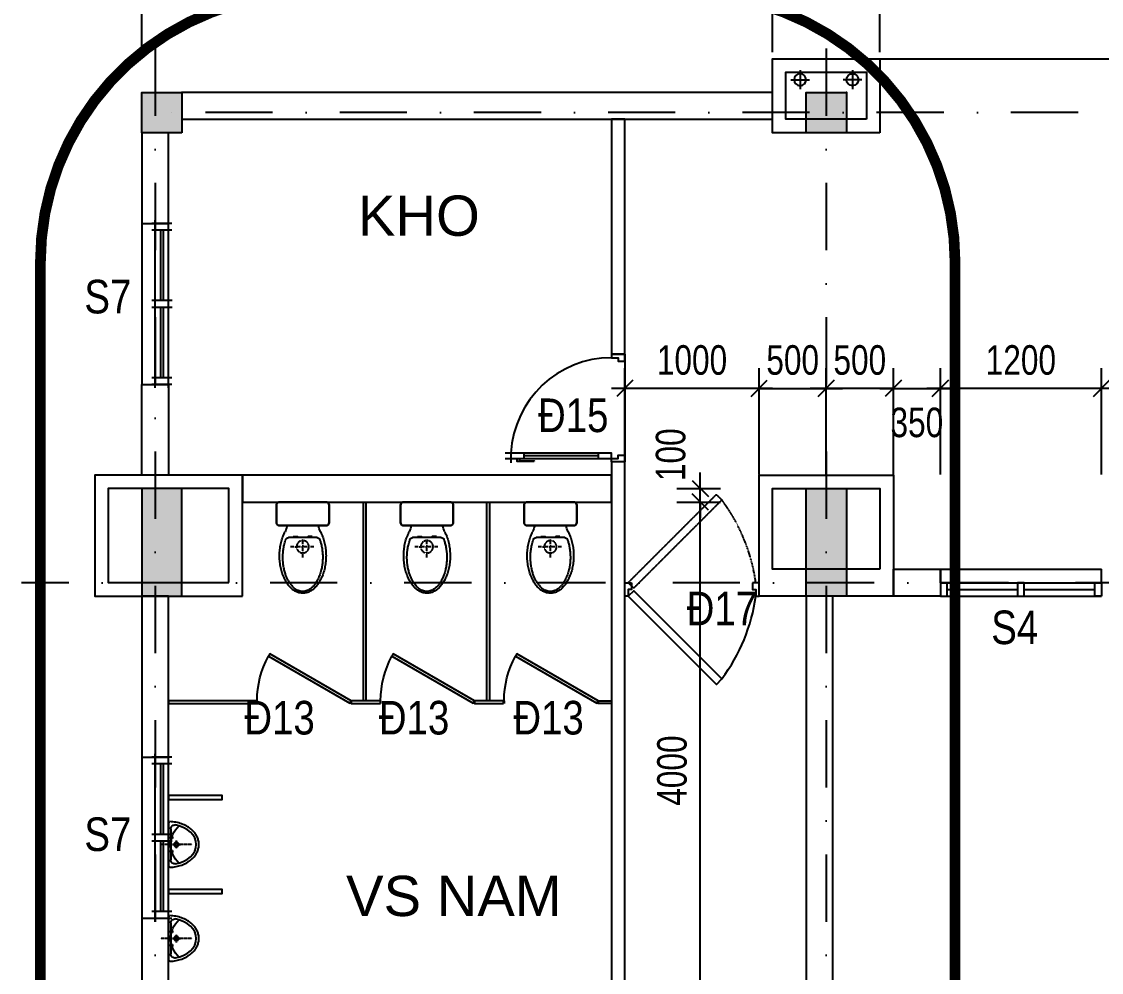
# Model space of a CAD drawing. Header units: millimetres. Extents: x -9574 to 115615, y -25569 to 161230.
# Drawn here: x -995 to 7050, y 17098 to 24177 of the extents above; entities that cross this region are included whole.
import ezdxf

# ---------------------------------------------------------------- set-up
doc = ezdxf.new("R2010")
doc.units = ezdxf.units.MM
for name, pattern in [('KHOANH CT TM-T2-VS1 2$0$HIDDEN', [9.525, 6.35, -3.175]), ('luoi  H3$0$DASHDOT2', [0.5, 0.25, -0.125, 0, -0.125]), ('WC TT$0$DASHDOT', [1, 0.5, -0.25, 0, -0.25]), ('WC TT$0$DASHDOT2', [0.5, 0.25, -0.125, 0, -0.125]), ('WC TT$0$HIDDEN', [0.375, 0.25, -0.125]), ('WC TT$0$HIDDEN2', [0.1875, 0.125, -0.0625])]:
    doc.linetypes.add(name, pattern=pattern)
for name, color, linetype in [('cot TT T1$0$COT1', 7, 'Continuous'), ('CUA3', 3, 'Continuous'), ('cuaTT T1$0$TEXTcuaT1', 2, 'Continuous'), ('dimTT T1$0$KICHTHUOC', 2, 'Continuous'), ('GAIN TT 1$0$TUONG6', 6, 'Continuous'), ('KHOANH CT TM-T2-VS1 2$0$REC', 40, 'KHOANH CT TM-T2-VS1 2$0$HIDDEN'), ('luoi  H3$0$truc 3', 8, 'Continuous'), ('text T1$0$textH3', 4, 'Continuous'), ('TT T1$0$03', 4, 'Continuous'), ('TT T1$0$CUA', 7, 'Continuous'), ('TT T1$0$CUA3', 3, 'Continuous'), ('TT T1$0$HATCH', 8, 'Continuous'), ('TT T1$0$TUONG6', 6, 'Continuous'), ('WC TT$0$CUA3', 3, 'Continuous'), ('WC TT$0$DOOR', 30, 'Continuous'), ('WC TT$0$HATCH', 8, 'Continuous'), ('WC TT$0$HATCH5', 5, 'Continuous'), ('WC TT$0$s-cua so', 165, 'Continuous'), ('WC TT$0$s-dim-100', 146, 'Continuous'), ('WC TT$0$s-thiet bi', 43, 'Continuous'), ('WC TT$0$TUONG6', 6, 'Continuous')]:
    doc.layers.add(name, color=color, linetype=linetype)
doc.styles.add('cuaTT T1$0$VNI-Helve-Condense', font='vhelvcn_0.ttf')
doc.styles.add('dimTT T1$1$VSIMPLEX.SHX', font='VSIMPLEX.SHX', dxfattribs={"width": 0.8})
doc.styles.add('text T1$0$VNI-HELVE', font='vhelven_0.ttf')
doc.dimstyles.new('dimTT T1$1$1-100', dxfattribs={"dimscale": 0, "dimtxt": 220, "dimasz": 120, "dimexe": 150, "dimexo": 300, "dimgap": 100, "dimtad": 1, "dimdec": 0, "dimzin": 0, "dimdsep": 46, "dimtxsty": 'dimTT T1$1$VSIMPLEX.SHX', "dimblk1": 'dimTT T1$1$_OBLIQUE', "dimblk2": 'dimTT T1$1$_OBLIQUE', "dimsah": 1, "dimcen": 0, "dimdle": 100, "dimclrd": 2, "dimclre": 2, "dimclrt": 4, "dimadec": 0, "dimazin": 0, "dimtfac": 1, "dimtdec": 0, "dimtix": 1, "dimtmove": 2, "dimatfit": 3, "dimfxl": 0, "dimtolj": 1, "dimtzin": 0, "dimlwd": -1, "dimlwe": -1, "dimarcsym": 0})

# ---------------------------------------------------------------- blocks, each defined once
blk = doc.blocks.new('luoi  H3')
at = {"layer": 'luoi  H3$0$truc 3', "linetype": 'luoi  H3$0$DASHDOT2', "ltscale": 2000}
for p, q in [((0, 23976.2), (0, -1379.3)), ((5000, 23976.2), (5000, -1379.3)), ((67881.8, 23500), (5.2, 23500)), ((67362.8, 20000), (-994.8, 20000))]:
    blk.add_line(p, q, dxfattribs=at)
blk = doc.blocks.new('TT T1$0$CS-1200')
for p, q in [((-25, 100), (1225, 100)), ((0, 125), (0, -25)), ((50, 125), (50, -25)), ((1150, 125), (1150, -25)), ((1200, 125), (1200, -25)), ((-25, 0), (1225, 0)), ((575, 60), (50, 60)), ((575, 40), (50, 40)), ((1150, 60), (625, 60)), ((1150, 40), (625, 40))]:
    blk.add_line(p, q)
for points in [[(575, 126.1), (575, -23.9)], [(625, 126.1), (625, -23.9)], [(625, 126.1), (625, -23.9)]]:
    blk.add_lwpolyline(points)
blk = doc.blocks.new('TT T1$0$ONG 90')
at = {"layer": 'TT T1$0$03', "ltscale": 2}
blk.add_circle((216315.7, 240868.8), 45, dxfattribs=at)
at = {"layer": 'TT T1$0$HATCH', "ltscale": 2}
for points in [[(216385.7, 240868.8), (216245.7, 240868.8)], [(216315.7, 240938.8), (216315.7, 240798.8)]]:
    blk.add_lwpolyline(points, dxfattribs=at)
blk = doc.blocks.new('TT T1$0$CD-800')
for p, q in [((25, 850), (-8.2, 850)), ((45, 200), (45, 750))]:
    blk.add_line(p, q)
for points in [[(25, 893.3), (25, 850)], [(65, 850), (65, 893.3)], [(25, 806.4), (3.4, 806.4), (3.4, 676.6)], [(25, 750), (65, 750), (65, 850), (25, 850), (25, 750)], [(25, 784.7), (7.7, 784.7), (7.7, 676.6), (3.4, 676.6)], [(25, 763.1), (25, 186.5)], [(65, 200), (65, 776.6)], [(65, 200), (25, 200), (25, 100), (65, 100), (65, 200)]]:
    blk.add_lwpolyline(points)
for points in [[(0, 0), (0, 100), (25, 100), (25, 50), (50, 50), (50, 0)], [(800, 0), (800, 100), (775, 100), (775, 50), (750, 50), (750, 0)]]:
    blk.add_lwpolyline(points, close=True)
at = {"layer": 'TT T1$0$HATCH'}
blk.add_arc((25, 100), 750, 0, 86.94277, dxfattribs=at)
blk = doc.blocks.new('TT T1$0$CUA 1200')
at = {"layer": 'TT T1$0$CUA3'}
for p, q in [((230027.4, 244953.6), (228827.4, 244953.6)), ((230027.4, 244853.6), (230027.4, 244953.6)), ((230027.4, 244853.6), (228827.4, 244853.6)), ((229402.4, 244803.6), (228877.4, 244803.6)), ((229977.4, 244803.6), (229452.4, 244803.6)), ((230027.4, 244753.6), (228827.4, 244753.6))]:
    blk.add_line(p, q, dxfattribs=at)
blk.add_lwpolyline([(228827.4, 244853.6), (228827.4, 244953.6)], dxfattribs=at)
for points in [[(228827.4, 244753.6), (228877.4, 244753.6), (228877.4, 244853.6), (228827.4, 244853.6)], [(229452.4, 244753.6), (229402.4, 244753.6), (229402.4, 244853.6), (229452.4, 244853.6)], [(230027.4, 244753.6), (229977.4, 244753.6), (229977.4, 244853.6), (230027.4, 244853.6)]]:
    blk.add_lwpolyline(points, close=True, dxfattribs=at)
blk = doc.blocks.new('TT T1')
at = {"layer": 'TT T1$0$03', "ltscale": 2}
blk.add_lwpolyline([(5400, 23900), (9550, 23900)], dxfattribs=at)
at = {"layer": 'TT T1$0$CUA'}
blk.add_line((3500, 21700.2), (3500, 20900.2), dxfattribs=at)
at = {"layer": 'TT T1$0$CUA3'}
blk.add_line((-100, 22674.9), (-100, 21474.9), dxfattribs=at)
at = {"layer": 'TT T1$0$TUONG6'}
for points in [[(4600, 23450), (4600, 23650), (200, 23650), (200, 23450)], [(3500, 21700.2), (3500, 23450), (3400, 23450), (3400, 21700.2)], [(100, 22674.9), (100, 23350), (-100, 23350), (-100, 22674.9)], [(100, 21474.9), (100, 20799.8), (-100, 20799.8), (-100, 21474.9)], [(5500, 20099.3), (5850, 20099.3), (5850, 19899.3), (5500, 19899.3)], [(100, 18700.4), (100, 19900.2), (-100, 19900.2), (-100, 18700.4)], [(4850, 12199.8), (5050, 12199.8), (5050, 19899.8), (4850, 19899.8)]]:
    blk.add_lwpolyline(points, close=True, dxfattribs=at)
at = {"layer": 'TT T1$0$03', "xscale": -1}
for name, p in [('TT T1$0$ONG 90', (221120.7, -217123.8)), ('TT T1$0$CUA 1200', (235877.4, -224854.3))]:
    blk.add_blockref(name, p, dxfattribs=at)
at = {"layer": 'TT T1$0$03'}
blk.add_blockref('TT T1$0$ONG 90', (-211120.7, -217123.8), dxfattribs=at)
at = {"layer": 'TT T1$0$CUA', "rotation": 90}
blk.add_blockref('TT T1$0$CD-800', (3500, 20900.2), dxfattribs=at)
at = {"layer": 'TT T1$0$CUA3', "xscale": -1, "rotation": 270}
blk.add_blockref('TT T1$0$CS-1200', (0, 21474.9), dxfattribs=at)
blk = doc.blocks.new('text T1')
at = {"layer": 'text T1$0$textH3', "style": 'text T1$0$VNI-HELVE'}
for s, p in [('KHO', (1511.1, 22582.7)), ('VS NAM', (1422.5, 17517.7))]:
    blk.add_text(s, height=300, dxfattribs=at).set_placement(p)
blk = doc.blocks.new('GAIN TT 1')
at = {"layer": 'GAIN TT 1$0$TUONG6'}
for points in [[(5400, 23350), (4600, 23350), (4600, 23900), (5400, 23900)], [(5300, 23450), (4700, 23450), (4700, 23800), (5300, 23800)], [(650, 19900.4), (650, 20800.4), (-450, 20800.4), (-450, 19900.4)], [(5500, 19900), (4500, 19900), (4500, 20800.4), (5500, 20800.4)], [(550, 20000.4), (550, 20700.4), (-350, 20700.4), (-350, 20000.4)], [(5400, 20100), (4600, 20100), (4600, 20700.4), (5400, 20700.4)]]:
    blk.add_lwpolyline(points, close=True, dxfattribs=at)
blk = doc.blocks.new('cot TT T1$0$COTRET')
at = {"layer": 'cot TT T1$0$COT1'}
for points in [[(60610, 0), (60910, 0), (60910, 800), (60610, 800)], [(65860, 0), (65560, 0), (65560, 800), (65860, 800)]]:
    blk.add_hatch(color=256, dxfattribs=at).paths.add_polyline_path(points)
for points in [[(60610, 0), (60910, 0), (60910, 800), (60610, 800)], [(65860, 0), (65560, 0), (65560, 800), (65860, 800)]]:
    blk.add_lwpolyline(points, close=True, dxfattribs=at)
at = {"layer": 'cot TT T1$0$COT1', "ltscale": 2}
blk.add_point((65860, 800), dxfattribs=at)
blk = doc.blocks.new('cot TT T1')
at = {"layer": 'cot TT T1$0$COT1'}
for points in [[(200, 23350), (-100, 23350), (-100, 23650), (200, 23650)], [(5150, 23350), (4850, 23350), (4850, 23650), (5150, 23650)]]:
    blk.add_hatch(color=256, dxfattribs=at).paths.add_polyline_path(points)
for points in [[(200, 23350), (-100, 23350), (-100, 23650), (200, 23650)], [(200, 23350), (-100, 23350), (-100, 23650), (200, 23650)], [(5150, 23350), (4850, 23350), (4850, 23650), (5150, 23650)], [(5150, 23350), (4850, 23350), (4850, 23650), (5150, 23650)]]:
    blk.add_lwpolyline(points, close=True, dxfattribs=at)
for p in [(200, 23650), (5150, 23650)]:
    blk.add_point(p, dxfattribs=at)
at = {"layer": 'cot TT T1$0$COT1', "ltscale": 2, "extrusion": (0, 0, -1), "zscale": -1}
blk.add_blockref('cot TT T1$0$COTRET', (-65760, 19900), dxfattribs=at)
blk = doc.blocks.new('KHOANH CT TM-T2-VS1 2')
at = {"layer": 'KHOANH CT TM-T2-VS1 2$0$REC', "ltscale": 100, "const_width": 80}
blk.add_lwpolyline([(1145.2, 24383.6), (3959.8, 24383.6, -0.414214), (5959.8, 22383.6), (5959.8, 12760.5, -0.414214), (3959.8, 10760.5), (1145.2, 10760.5, -0.414214), (-854.8, 12760.5), (-854.8, 22383.6, -0.414214)], format="xyb", close=True, dxfattribs=at)
blk = doc.blocks.new('dimTT T1$1$_OBLIQUE')
at = {"color": 0, "linetype": 'ByBlock'}
blk.add_line((-0.5, -0.5), (0.5, 0.5), dxfattribs=at)
blk = doc.blocks.new('*D2054')
at = {"layer": 'DEFPOINTS', "color": 0, "ltscale": 2}
for p in [(4600, 24887.1), (-100, 23650), (4600, 23650.6)]:
    blk.add_point(p, dxfattribs=at)
at = {"layer": 'dimTT T1$0$KICHTHUOC', "color": 2, "ltscale": 2}
for p, q in [((-100, 23950), (-100, 25037.1)), ((4600, 23950.6), (4600, 25037.1)), ((-200, 24887.1), (4700, 24887.1))]:
    blk.add_line(p, q, dxfattribs=at)
at = {"layer": 'dimTT T1$0$KICHTHUOC', "color": 2, "ltscale": 2, "xscale": 120, "yscale": 120, "zscale": 120, "rotation": 180}
blk.add_blockref('dimTT T1$1$_OBLIQUE', (-100, 24887.1), dxfattribs=at)
at = {"layer": 'dimTT T1$0$KICHTHUOC', "color": 2, "ltscale": 2, "xscale": 120, "yscale": 120, "zscale": 120}
blk.add_blockref('dimTT T1$1$_OBLIQUE', (4600, 24887.1), dxfattribs=at)
at = {"layer": 'dimTT T1$0$KICHTHUOC', "color": 4, "ltscale": 2, "insert": (2250, 25097.1), "char_height": 220, "attachment_point": 5, "style": 'dimTT T1$1$VSIMPLEX.SHX'}
blk.add_mtext('\\A1;4700', dxfattribs=at)
blk = doc.blocks.new('*D2055')
at = {"layer": 'DEFPOINTS', "color": 0, "ltscale": 2}
for p in [(5400, 24887.1), (4600, 23650.6), (5400, 23650.6)]:
    blk.add_point(p, dxfattribs=at)
at = {"layer": 'dimTT T1$0$KICHTHUOC', "color": 2, "ltscale": 2}
for p, q in [((4600, 23950.6), (4600, 25037.1)), ((5400, 23950.6), (5400, 25037.1)), ((4500, 24887.1), (5500, 24887.1))]:
    blk.add_line(p, q, dxfattribs=at)
at = {"layer": 'dimTT T1$0$KICHTHUOC', "color": 2, "ltscale": 2, "xscale": 120, "yscale": 120, "zscale": 120, "rotation": 180}
blk.add_blockref('dimTT T1$1$_OBLIQUE', (4600, 24887.1), dxfattribs=at)
at = {"layer": 'dimTT T1$0$KICHTHUOC', "color": 2, "ltscale": 2, "xscale": 120, "yscale": 120, "zscale": 120}
blk.add_blockref('dimTT T1$1$_OBLIQUE', (5400, 24887.1), dxfattribs=at)
at = {"layer": 'dimTT T1$0$KICHTHUOC', "color": 4, "ltscale": 2, "insert": (5000, 25097.1), "char_height": 220, "attachment_point": 5, "style": 'dimTT T1$1$VSIMPLEX.SHX'}
blk.add_mtext('\\A1;800', dxfattribs=at)
blk = doc.blocks.new('*D2056')
at = {"layer": 'DEFPOINTS', "color": 0, "ltscale": 2}
for p in [(9600, 24887.1), (5400, 23650.6), (9600, 23650.6)]:
    blk.add_point(p, dxfattribs=at)
at = {"layer": 'dimTT T1$0$KICHTHUOC', "color": 2, "ltscale": 2}
for p, q in [((5400, 23950.6), (5400, 25037.1)), ((9600, 23950.6), (9600, 25037.1)), ((5300, 24887.1), (9700, 24887.1))]:
    blk.add_line(p, q, dxfattribs=at)
at = {"layer": 'dimTT T1$0$KICHTHUOC', "color": 2, "ltscale": 2, "xscale": 120, "yscale": 120, "zscale": 120, "rotation": 180}
blk.add_blockref('dimTT T1$1$_OBLIQUE', (5400, 24887.1), dxfattribs=at)
at = {"layer": 'dimTT T1$0$KICHTHUOC', "color": 2, "ltscale": 2, "xscale": 120, "yscale": 120, "zscale": 120}
blk.add_blockref('dimTT T1$1$_OBLIQUE', (9600, 24887.1), dxfattribs=at)
at = {"layer": 'dimTT T1$0$KICHTHUOC', "color": 4, "ltscale": 2, "insert": (7500, 25097.1), "char_height": 220, "attachment_point": 5, "style": 'dimTT T1$1$VSIMPLEX.SHX'}
blk.add_mtext('\\A1;4200', dxfattribs=at)
blk = doc.blocks.new('*D2216')
at = {"layer": 'DEFPOINTS', "color": 0, "ltscale": 2}
for p in [(5850, 21446.7), (5500, 20505.5), (5850, 20505.5)]:
    blk.add_point(p, dxfattribs=at)
at = {"layer": 'dimTT T1$0$KICHTHUOC', "color": 2, "ltscale": 2}
for p, q in [((5500, 20805.5), (5500, 21596.7)), ((5850, 20805.5), (5850, 21596.7)), ((5400, 21446.7), (5950, 21446.7))]:
    blk.add_line(p, q, dxfattribs=at)
at = {"layer": 'dimTT T1$0$KICHTHUOC', "color": 2, "ltscale": 2, "xscale": 120, "yscale": 120, "zscale": 120, "rotation": 180}
blk.add_blockref('dimTT T1$1$_OBLIQUE', (5500, 21446.7), dxfattribs=at)
at = {"layer": 'dimTT T1$0$KICHTHUOC', "color": 2, "ltscale": 2, "xscale": 120, "yscale": 120, "zscale": 120}
blk.add_blockref('dimTT T1$1$_OBLIQUE', (5850, 21446.7), dxfattribs=at)
at = {"layer": 'dimTT T1$0$KICHTHUOC', "color": 4, "ltscale": 2, "insert": (5675, 21191.8), "char_height": 220, "attachment_point": 5, "style": 'dimTT T1$1$VSIMPLEX.SHX'}
blk.add_mtext('\\A1;350', dxfattribs=at)
blk = doc.blocks.new('*D2217')
at = {"layer": 'DEFPOINTS', "color": 0, "ltscale": 2}
for p in [(5850, 21446.7), (5850, 20505.5), (7050, 20505.5)]:
    blk.add_point(p, dxfattribs=at)
at = {"layer": 'dimTT T1$0$KICHTHUOC', "color": 2, "ltscale": 2}
for p, q in [((5850, 20805.5), (5850, 21596.7)), ((7050, 20805.5), (7050, 21596.7)), ((7150, 21446.7), (5750, 21446.7))]:
    blk.add_line(p, q, dxfattribs=at)
at = {"layer": 'dimTT T1$0$KICHTHUOC', "color": 2, "ltscale": 2, "xscale": 120, "yscale": 120, "zscale": 120, "rotation": 180}
blk.add_blockref('dimTT T1$1$_OBLIQUE', (5850, 21446.7), dxfattribs=at)
at = {"layer": 'dimTT T1$0$KICHTHUOC', "color": 2, "ltscale": 2, "xscale": 120, "yscale": 120, "zscale": 120}
blk.add_blockref('dimTT T1$1$_OBLIQUE', (7050, 21446.7), dxfattribs=at)
at = {"layer": 'dimTT T1$0$KICHTHUOC', "color": 4, "ltscale": 2, "insert": (6450, 21656.7), "char_height": 220, "attachment_point": 5, "style": 'dimTT T1$1$VSIMPLEX.SHX'}
blk.add_mtext('\\A1;1200', dxfattribs=at)
blk = doc.blocks.new('*D2218')
at = {"layer": 'DEFPOINTS', "color": 0, "ltscale": 2}
for p in [(7050, 21446.7), (7050, 20505.5), (7950, 20505.5)]:
    blk.add_point(p, dxfattribs=at)
at = {"layer": 'dimTT T1$0$KICHTHUOC', "color": 2, "ltscale": 2}
for p, q in [((7050, 20805.5), (7050, 21596.7)), ((7950, 20805.5), (7950, 21596.7)), ((8050, 21446.7), (6950, 21446.7))]:
    blk.add_line(p, q, dxfattribs=at)
at = {"layer": 'dimTT T1$0$KICHTHUOC', "color": 2, "ltscale": 2, "xscale": 120, "yscale": 120, "zscale": 120, "rotation": 180}
blk.add_blockref('dimTT T1$1$_OBLIQUE', (7050, 21446.7), dxfattribs=at)
at = {"layer": 'dimTT T1$0$KICHTHUOC', "color": 2, "ltscale": 2, "xscale": 120, "yscale": 120, "zscale": 120}
blk.add_blockref('dimTT T1$1$_OBLIQUE', (7950, 21446.7), dxfattribs=at)
at = {"layer": 'dimTT T1$0$KICHTHUOC', "color": 4, "ltscale": 2, "insert": (7500, 21656.7), "char_height": 220, "attachment_point": 5, "style": 'dimTT T1$1$VSIMPLEX.SHX'}
blk.add_mtext('\\A1;900', dxfattribs=at)
blk = doc.blocks.new('*D2221')
at = {"layer": 'DEFPOINTS', "color": 0, "ltscale": 2}
for p in [(5000, 21446.7), (5000, 20505.5), (5500, 20505.5)]:
    blk.add_point(p, dxfattribs=at)
at = {"layer": 'dimTT T1$0$KICHTHUOC', "color": 2, "ltscale": 2}
for p, q in [((5000, 20805.5), (5000, 21596.7)), ((5500, 20805.5), (5500, 21596.7)), ((5000, 21446.7), (4880, 21446.7)), ((5500, 21446.7), (5000, 21446.7)), ((5500, 21446.7), (5620, 21446.7))]:
    blk.add_line(p, q, dxfattribs=at)
at = {"layer": 'dimTT T1$0$KICHTHUOC', "color": 2, "ltscale": 2, "xscale": 120, "yscale": 120, "zscale": 120}
blk.add_blockref('dimTT T1$1$_OBLIQUE', (5000, 21446.7), dxfattribs=at)
at = {"layer": 'dimTT T1$0$KICHTHUOC', "color": 2, "ltscale": 2, "xscale": 120, "yscale": 120, "zscale": 120, "rotation": 180}
blk.add_blockref('dimTT T1$1$_OBLIQUE', (5500, 21446.7), dxfattribs=at)
at = {"layer": 'dimTT T1$0$KICHTHUOC', "color": 4, "ltscale": 2, "insert": (5250, 21656.7), "char_height": 220, "attachment_point": 5, "style": 'dimTT T1$1$VSIMPLEX.SHX'}
blk.add_mtext('\\A1;500', dxfattribs=at)
blk = doc.blocks.new('*D2222')
at = {"layer": 'DEFPOINTS', "color": 0, "ltscale": 2}
for p in [(5000, 21446.7), (4500, 20505.5), (5000, 20505.5)]:
    blk.add_point(p, dxfattribs=at)
at = {"layer": 'dimTT T1$0$KICHTHUOC', "color": 2, "ltscale": 2}
for p, q in [((4500, 20805.5), (4500, 21596.7)), ((5000, 20805.5), (5000, 21596.7)), ((4500, 21446.7), (4380, 21446.7)), ((4500, 21446.7), (5000, 21446.7)), ((5000, 21446.7), (5120, 21446.7))]:
    blk.add_line(p, q, dxfattribs=at)
at = {"layer": 'dimTT T1$0$KICHTHUOC', "color": 2, "ltscale": 2, "xscale": 120, "yscale": 120, "zscale": 120}
blk.add_blockref('dimTT T1$1$_OBLIQUE', (4500, 21446.7), dxfattribs=at)
at = {"layer": 'dimTT T1$0$KICHTHUOC', "color": 2, "ltscale": 2, "xscale": 120, "yscale": 120, "zscale": 120, "rotation": 180}
blk.add_blockref('dimTT T1$1$_OBLIQUE', (5000, 21446.7), dxfattribs=at)
at = {"layer": 'dimTT T1$0$KICHTHUOC', "color": 4, "ltscale": 2, "insert": (4750, 21656.7), "char_height": 220, "attachment_point": 5, "style": 'dimTT T1$1$VSIMPLEX.SHX'}
blk.add_mtext('\\A1;500', dxfattribs=at)
blk = doc.blocks.new('*D2223')
at = {"layer": 'DEFPOINTS', "color": 0, "ltscale": 2}
for p in [(3500, 21446.7), (3500, 20505.5), (4500, 20505.5)]:
    blk.add_point(p, dxfattribs=at)
at = {"layer": 'dimTT T1$0$KICHTHUOC', "color": 2, "ltscale": 2}
for p, q in [((3500, 20805.5), (3500, 21596.7)), ((4500, 20805.5), (4500, 21596.7)), ((4600, 21446.7), (3400, 21446.7))]:
    blk.add_line(p, q, dxfattribs=at)
at = {"layer": 'dimTT T1$0$KICHTHUOC', "color": 2, "ltscale": 2, "xscale": 120, "yscale": 120, "zscale": 120, "rotation": 180}
blk.add_blockref('dimTT T1$1$_OBLIQUE', (3500, 21446.7), dxfattribs=at)
at = {"layer": 'dimTT T1$0$KICHTHUOC', "color": 2, "ltscale": 2, "xscale": 120, "yscale": 120, "zscale": 120}
blk.add_blockref('dimTT T1$1$_OBLIQUE', (4500, 21446.7), dxfattribs=at)
at = {"layer": 'dimTT T1$0$KICHTHUOC', "color": 4, "ltscale": 2, "insert": (4000, 21656.7), "char_height": 220, "attachment_point": 5, "style": 'dimTT T1$1$VSIMPLEX.SHX'}
blk.add_mtext('\\A1;1000', dxfattribs=at)
blk = doc.blocks.new('*D2347')
at = {"layer": 'DEFPOINTS', "color": 0}
for p in [(3586.1, 20600.4), (4061.6, 20600.4), (3586.1, 16600.9)]:
    blk.add_point(p, dxfattribs=at)
at = {"layer": 'dimTT T1$0$KICHTHUOC', "color": 2}
for p, q in [((4061.6, 16500.9), (4061.6, 20700.4)), ((3886.1, 20600.4), (4211.6, 20600.4)), ((3886.1, 16600.9), (4211.6, 16600.9))]:
    blk.add_line(p, q, dxfattribs=at)
at = {"layer": 'dimTT T1$0$KICHTHUOC', "color": 2, "xscale": 120, "yscale": 120, "zscale": 120}
for p, rotation in [((4061.6, 20600.4), 90), ((4061.6, 16600.9), 270)]:
    blk.add_blockref('dimTT T1$1$_OBLIQUE', p, dxfattribs=dict(at, rotation=rotation))
at = {"layer": 'dimTT T1$0$KICHTHUOC', "color": 4, "insert": (3851.6, 18600.7), "char_height": 220, "attachment_point": 5, "rotation": 90, "style": 'dimTT T1$1$VSIMPLEX.SHX'}
blk.add_mtext('\\A1;4000', dxfattribs=at)
blk = doc.blocks.new('*D2348')
at = {"layer": 'DEFPOINTS', "color": 0}
for p in [(3586.1, 20700.4), (4061.6, 20700.4), (3586.1, 20600.4)]:
    blk.add_point(p, dxfattribs=at)
at = {"layer": 'dimTT T1$0$KICHTHUOC', "color": 2}
for p, q in [((4061.6, 20700.4), (4061.6, 20820.4)), ((3886.1, 20700.4), (4211.6, 20700.4)), ((4061.6, 20600.4), (4061.6, 20700.4)), ((3886.1, 20600.4), (4211.6, 20600.4)), ((4061.6, 20600.4), (4061.6, 20480.4))]:
    blk.add_line(p, q, dxfattribs=at)
at = {"layer": 'dimTT T1$0$KICHTHUOC', "color": 2, "xscale": 120, "yscale": 120, "zscale": 120}
for p, rotation in [((4061.6, 20700.4), 270), ((4061.6, 20600.4), 90)]:
    blk.add_blockref('dimTT T1$1$_OBLIQUE', p, dxfattribs=dict(at, rotation=rotation))
at = {"layer": 'dimTT T1$0$KICHTHUOC', "color": 4, "insert": (3841.6, 20952.7), "char_height": 220, "attachment_point": 5, "rotation": 90, "style": 'dimTT T1$1$VSIMPLEX.SHX'}
blk.add_mtext('\\A1;100', dxfattribs=at)
blk = doc.blocks.new('cuaTT T1')
at = {"layer": 'cuaTT T1$0$TEXTcuaT1', "style": 'cuaTT T1$0$VNI-Helve-Condense'}
for s, p in [('S7', (-527.2, 22004.9)), ('Ñ15', (2852.2, 21121.3)), ('Ñ17', (3959.8, 19682.8)), ('S4', (6229, 19542.3)), ('Ñ13', (664.5, 18869.7)), ('Ñ13', (1666.6, 18869.7)), ('Ñ13', (2668.6, 18869.7)), ('S7', (-527.2, 18002.1))]:
    blk.add_text(s, height=250, dxfattribs=at).set_placement(p)
blk = doc.blocks.new('WC TT$0$CS-1200')
for p, q in [((-25, 100), (1225, 100)), ((0, 125), (0, -25)), ((50, 125), (50, -25)), ((1150, 125), (1150, -25)), ((1200, 125), (1200, -25)), ((-25, 0), (1225, 0)), ((575, 60), (50, 60)), ((575, 40), (50, 40)), ((1150, 60), (625, 60)), ((1150, 40), (625, 40))]:
    blk.add_line(p, q)
for points in [[(575, 126.1), (575, -23.9)], [(625, 126.1), (625, -23.9)], [(625, 126.1), (625, -23.9)]]:
    blk.add_lwpolyline(points)
blk = doc.blocks.new('WC TT$0$cua 700')
at = {"layer": 'WC TT$0$s-cua so'}
for p, q in [((555030.9, -69321.6), (555010.9, -69321.6)), ((555030.9, -70021.6), (555010.9, -70021.6))]:
    blk.add_line(p, q, dxfattribs=at)
blk.add_lwpolyline([(555030.9, -69321.6), (555380.9, -69927.9), (555363.5, -69937.9), (555013.5, -69331.6)], close=True, dxfattribs=at)
blk.add_arc((555030.2, -69316.6), 705, 270.05352, 298.2174, dxfattribs=at)
blk = doc.blocks.new('WC TT$0$VES-012')
at = {"layer": 'WC TT$0$s-thiet bi'}
blk.add_line((-108.8, -269.8), (108.8, -269.8), dxfattribs=at)
at = {"layer": 'WC TT$0$s-thiet bi', "linetype": 'WC TT$0$DASHDOT', "ltscale": 50}
for p, q in [((0, -420), (0, -269.8)), ((-83, -339.2), (92.2, -339.2))]:
    blk.add_line(p, q, dxfattribs=at)
at = {"layer": 'WC TT$0$s-thiet bi'}
blk.add_lwpolyline([(-175, 0), (175, 0, -0.414214), (200, -25), (200, -154.1, -0.414214), (175, -179.1), (-175, -179.1, -0.414214), (-200, -154.1), (-200, -25, -0.414214)], format="xyb", close=True, dxfattribs=at)
at = {"layer": 'WC TT$0$s-thiet bi', "linetype": 'Continuous'}
blk.add_lwpolyline([(200, -25, 0.414214), (175, 0), (-175, 0, 0.414214), (-200, -25), (-200, -154.1, 0.414214), (-175, -179.1), (175, -179.1, 0.414214), (200, -154.1)], format="xyb", close=True, dxfattribs=at)
for points in [[(-72.5, -261.1), (-41, -261.1), (-41, -267.6), (-72.5, -267.6)], [(72.5, -261.1), (41, -261.1), (41, -267.6), (72.5, -267.6)]]:
    blk.add_lwpolyline(points, close=True, dxfattribs=at)
at = {"layer": 'WC TT$0$s-thiet bi', "linetype": 'WC TT$0$HIDDEN'}
blk.add_circle((0, -339.2), 46.9, dxfattribs=at)
at = {"layer": 'WC TT$0$s-thiet bi', "linetype": 'Continuous'}
for centre, start, end in [((-353.6, -126.4), 335.77902, 347.24966), ((353.6, -126.4), 192.75023, 204.22091)]:
    blk.add_arc(centre, 240.5, start, end, dxfattribs=at)
at = {"layer": 'WC TT$0$s-thiet bi'}
for centre, start, end in [((-108.8, -289.8), 90, 159.41443), ((108.8, -289.8), 20.58767, 90)]:
    blk.add_arc(centre, 20, start, end, dxfattribs=at)
for points, knots in [([(-134.2, -225.1), (-134.6, -225.7), (-134.9, -226.4), (-141, -238.1), (-146.2, -249.8), (-155.5, -274.5), (-159.6, -287.4), (-166.4, -314.1), (-169.2, -327.8), (-173.5, -355.9), (-174.9, -370.2), (-176.4, -399), (-176.5, -413.5), (-175.2, -442.3), (-173.9, -456.6), (-169.8, -484.8), (-167.2, -498.6), (-160.5, -525.4), (-156.5, -538.4), (-147.5, -563.3), (-142.3, -575.1), (-131, -597.4), (-124.9, -607.8), (-111.8, -627), (-104.8, -635.8), (-90.2, -651.5), (-82.7, -658.4), (-67.1, -670.4), (-59.1, -675.3), (-43, -683.4), (-34.8, -686.4), (-18.5, -690.5), (-10.3, -691.6), (6.2, -691.9), (14.4, -691.1), (30.8, -687.6), (38.9, -684.9), (55.1, -677.6), (63.1, -672.9), (78.8, -661.7), (86.5, -655.1), (101.2, -640), (108.3, -631.5), (121.7, -612.9), (128, -602.7), (139.6, -580.9), (144.9, -569.3), (154.4, -544.8), (158.6, -532), (165.7, -505.4), (168.6, -491.7), (173, -463.8), (174.6, -449.5), (176.3, -420.7), (176.5, -406.2), (175.5, -377.4), (174.2, -363.1), (170.4, -334.8), (167.9, -320.9), (161.4, -294), (157.6, -280.9), (148.7, -255.9), (143.6, -243.9), (136.8, -230.1), (135.5, -227.6), (134.2, -225.1)], [0.885217, 0.885217, 0.885217, 0.885217, 0.89404, 0.89404, 1.043047, 1.043047, 1.192053, 1.192053, 1.34106, 1.34106, 1.490067, 1.490067, 1.639073, 1.639073, 1.78808, 1.78808, 1.937087, 1.937087, 2.086093, 2.086093, 2.2351, 2.2351, 2.384107, 2.384107, 2.533113, 2.533113, 2.68212, 2.68212, 2.831127, 2.831127, 2.980133, 2.980133, 3.12914, 3.12914, 3.278147, 3.278147, 3.427153, 3.427153, 3.57616, 3.57616, 3.725166, 3.725166, 3.874173, 3.874173, 4.02318, 4.02318, 4.172186, 4.172186, 4.321193, 4.321193, 4.4702, 4.4702, 4.619206, 4.619206, 4.768213, 4.768213, 4.91722, 4.91722, 5.066226, 5.066226, 5.215233, 5.215233, 5.36424, 5.36424, 5.397971, 5.397971, 5.397971, 5.397971]), ([(-127.6, -282.7), (-128.3, -284.8), (-129.1, -286.9), (-132.4, -296.3), (-134.8, -303.8), (-139.9, -322), (-142.4, -332.9), (-146.5, -355.1), (-148.1, -366.5), (-150.4, -389.4), (-151, -401.1), (-151.4, -424.3), (-151.1, -436), (-149.6, -459.1), (-148.3, -470.6), (-144.9, -493.2), (-142.8, -504.3), (-137.2, -527.5), (-133.6, -539.7), (-125.3, -562.7), (-120.7, -573.7), (-110.6, -594.2), (-105.1, -603.8), (-94.5, -619.7), (-89.5, -626.3), (-79.3, -638.3), (-74.1, -643.7), (-65.2, -651.7), (-61.7, -654.6), (-54.6, -659.8), (-51.1, -662.2), (-42.4, -667.3), (-37.4, -669.8), (-27.4, -673.8), (-22.5, -675.3), (-12.7, -677.4), (-7.8, -678.1), (1.9, -678.4), (6.7, -678.2), (16.5, -676.8), (21.4, -675.6), (31.3, -672.4), (36.3, -670.4), (46.4, -665.2), (51.4, -662.1), (61.6, -654.7), (66.7, -650.5), (75.8, -641.9), (79.9, -637.6), (87.8, -628.3), (91.8, -623.3), (99.3, -612.6), (103, -606.9), (110.5, -594.1), (114.3, -586.9), (121.4, -571.9), (124.7, -564), (130.8, -547.6), (133.6, -539.1), (139.1, -519.9), (141.7, -509.1), (146, -486.9), (147.7, -475.5), (150.1, -452.6), (150.9, -440.9), (151.4, -417.6), (151.2, -405.9), (149.8, -382.7), (148.7, -371.1), (145.4, -348.5), (143.3, -337.3), (137.8, -313.9), (134.3, -301.7), (129.4, -287.6), (128.5, -285.2), (127.6, -282.7)], [1.044313, 1.044313, 1.044313, 1.044313, 1.071301, 1.071301, 1.164343, 1.164343, 1.291504, 1.291504, 1.418664, 1.418664, 1.545825, 1.545825, 1.672986, 1.672986, 1.800146, 1.800146, 1.927307, 1.927307, 2.075117, 2.075117, 2.222926, 2.222926, 2.370735, 2.370735, 2.492154, 2.492154, 2.613572, 2.613572, 2.693712, 2.693712, 2.773852, 2.773852, 2.88862, 2.88862, 3.003387, 3.003387, 3.118154, 3.118154, 3.232921, 3.232921, 3.347688, 3.347688, 3.462455, 3.462455, 3.577223, 3.577223, 3.69199, 3.69199, 3.786516, 3.786516, 3.881042, 3.881042, 3.975568, 3.975568, 4.081875, 4.081875, 4.188182, 4.188182, 4.294489, 4.294489, 4.421992, 4.421992, 4.549496, 4.549496, 4.676999, 4.676999, 4.804503, 4.804503, 4.932007, 4.932007, 5.05951, 5.05951, 5.207533, 5.207533, 5.238878, 5.238878, 5.238878, 5.238878])]:
    blk.add_open_spline(points, degree=3, knots=knots, dxfattribs=at)
blk = doc.blocks.new('WC TT$0$CUA 800')
at = {"layer": 'WC TT$0$DOOR'}
for points in [[(-21395, 26448), (-21395, 26348), (-21445, 26348), (-21445, 26248), (-21495, 26248), (-21495, 26448)], [(-19595, 26448), (-19595, 26348), (-19545, 26348), (-19545, 26248), (-19495, 26248), (-19495, 26448)], [(-21445, 26248), (-20132, 24934), (-20051, 25015), (-21364, 26328)]]:
    blk.add_lwpolyline(points, close=True, dxfattribs=at)
at = {"layer": 'WC TT$0$DOOR', "color": 1}
blk.add_arc((-22198, 26617), 2679, 323.2801, 352.076, dxfattribs=at)
at = {"layer": 'WC TT$0$HATCH', "linetype": 'WC TT$0$HIDDEN2'}
blk.add_lwpolyline([(-21445, 26448), (-20132, 27761), (-20051, 27680), (-21364, 26367)], close=True, dxfattribs=at)
blk.add_arc((-22198, 26078), 2679, 7.924, 36.7199, dxfattribs=at)
blk = doc.blocks.new('WC TT$0$Tieu-01-MBc')
for p, q in [((-159.8, 0), (159.8, 0)), ((-50.8, 7.8), (-50.8, -36)), ((50.8, 7.8), (50.8, -36)), ((-115.6, -17), (115.6, -17))]:
    blk.add_line(p, q)
at = {"linetype": 'WC TT$0$DASHDOT2', "ltscale": 0.1}
for p, q in [((0, -176.1), (0, 59)), ((-29.8, -58), (29.8, -58)), ((0, -28.2), (0, -87.9))]:
    blk.add_line(p, q, dxfattribs=at)
blk.add_circle((0, -58), 17.1)
for centre, radius, start, end in [((-159.8, -10), 10, 90, 181.95457), ((159.8, -10), 10, 358.04535, 90), ((-115.6, -47), 30, 90, 190.88441), ((0, -206.2), 189.1, 42.74204, 137.25796), ((115.6, -47), 30, 349.11559, 90)]:
    blk.add_arc(centre, radius, start, end)
at = {"extrusion": (0, 0, -1)}
blk.add_ellipse((0, 0), major_axis=(0, 206.2), ratio=0.727598, start_param=1.829166, end_param=4.454019, dxfattribs=at)
blk.add_open_spline([(169.8, -10.3), (169.7, -14.6), (169.4, -18.8), (168, -37.9), (165.8, -52.5), (159.2, -81), (154.8, -94.9), (144.1, -121.2), (137.8, -133.7), (123.3, -156.8), (115.1, -167.5), (97.2, -186.5), (87.4, -194.8), (69.2, -207.1), (61.1, -211.5), (44.2, -218.8), (35.5, -221.5), (17.9, -225.2), (8.9, -226.2), (-9, -226.2), (-18, -225.2), (-35.6, -221.5), (-44.3, -218.7), (-61.2, -211.5), (-69.3, -207), (-84.9, -196.5), (-92.3, -190.5), (-106.3, -177.1), (-112.9, -169.8), (-125.1, -153.9), (-130.7, -145.4), (-142.7, -124.2), (-148.6, -111.2), (-158.4, -83.9), (-162.2, -69.6), (-167.7, -40.4), (-169.3, -25.4), (-169.8, -10.4), (-169.8, -10.4), (-169.8, -10.3)], degree=3, knots=[4.759258, 4.759258, 4.759258, 4.759258, 4.817039, 4.817039, 5.01935, 5.01935, 5.221661, 5.221661, 5.423972, 5.423972, 5.626283, 5.626283, 5.828595, 5.828595, 5.980213, 5.980213, 6.131831, 6.131831, 6.283449, 6.283449, 6.435067, 6.435067, 6.586686, 6.586686, 6.738304, 6.738304, 6.889922, 6.889922, 7.04154, 7.04154, 7.193158, 7.193158, 7.397742, 7.397742, 7.602326, 7.602326, 7.806909, 7.806909, 7.807112, 7.807112, 7.807112, 7.807112])
blk = doc.blocks.new('WC TT')
at = {"layer": 'WC TT$0$CUA3'}
blk.add_line((-100, 18700.7), (-100, 17500.7), dxfattribs=at)
at = {"layer": 'WC TT$0$HATCH5', "ltscale": 2}
for p, q in [((1550, 20600.4), (1550, 19120.4)), ((1570, 20600.4), (1570, 19120.4)), ((2470, 20600.4), (2470, 19120.4)), ((2490, 20600.4), (2490, 19120.4))]:
    blk.add_line(p, q, dxfattribs=at)
for points in [[(760, 19100.4), (760, 19120.4), (100, 19120.4), (100, 19100.4)], [(1680, 19100.4), (1680, 19120.4), (1460, 19120.4), (1460, 19100.4)], [(2595, 19100.4), (2595, 19120.4), (2380, 19120.4), (2380, 19100.4)], [(3400, 19120.4), (3400, 19100.4), (3300, 19100.4), (3300, 19120.4)]]:
    blk.add_lwpolyline(points, close=True, dxfattribs=at)
at = {"layer": 'WC TT$0$s-dim-100'}
for points in [[(100, 18415.4), (100, 18385.4), (500, 18385.4), (500, 18415.4)], [(100, 17715.4), (100, 17685.4), (500, 17685.4), (500, 17715.4)]]:
    blk.add_lwpolyline(points, close=True, dxfattribs=at)
at = {"layer": 'WC TT$0$TUONG6'}
for points in [[(3400, 16600.9), (3500, 16600.9), (3500, 20900.4), (3400, 20900.4)], [(3400, 20600.4), (3400, 20800.4), (650, 20800.4), (650, 20600.4)], [(100, 18700.7), (100, 19900.4), (-100, 19900.4), (-100, 18700.7)], [(4850, 12200), (5050, 12200), (5050, 19900), (4850, 19900)], [(100, 14600.7), (100, 17500.7), (-100, 17500.7), (-100, 14600.7)]]:
    blk.add_lwpolyline(points, close=True, dxfattribs=at)
at = {"xscale": 0.5, "yscale": 0.5, "zscale": 0.5}
blk.add_blockref('WC TT$0$CUA 800', (14247.5, 6775.7), dxfattribs=at)
at = {"layer": 'WC TT$0$CUA3', "xscale": -1, "rotation": 270}
blk.add_blockref('WC TT$0$CS-1200', (0, 17500.7), dxfattribs=at)
at = {"layer": 'WC TT$0$HATCH5', "xscale": -1, "rotation": 270}
for p in [(70781.6, -535910.4), (71701.6, -535910.4), (72621.6, -535910.4)]:
    blk.add_blockref('WC TT$0$cua 700', p, dxfattribs=at)
at = {"layer": 'WC TT$0$s-thiet bi', "xscale": -0.982204724336043, "yscale": 0.982204724336043, "zscale": 0.09822047244094491}
for p in [(1100, 20600.4), (2025, 20600.4), (2945, 20600.4)]:
    blk.add_blockref('WC TT$0$VES-012', p, dxfattribs=at)
at = {"layer": 'WC TT$0$s-thiet bi', "xscale": -1, "zscale": 0.5, "rotation": 90}
for p in [(100, 18050.9), (100, 17350.9)]:
    blk.add_blockref('WC TT$0$Tieu-01-MBc', p, dxfattribs=at)
blk = doc.blocks.new('dimTT T1')
at = {"layer": 'dimTT T1$0$KICHTHUOC', "ltscale": 2}
for base, p1, p2, picture, middle in [((4600, 24887.1), (-100, 23650), (4600, 23650.6), '*D2054', (2250, 25097.1)), ((5400, 24887.1), (4600, 23650.6), (5400, 23650.6), '*D2055', (5000, 25097.1)), ((9600, 24887.1), (5400, 23650.6), (9600, 23650.6), '*D2056', (7500, 25097.1)), ((5000, 21446.7), (4500, 20505.5), (5000, 20505.5), '*D2222', (4750, 21656.7))]:
    dim = blk.add_linear_dim(base=base, p1=p1, p2=p2, dimstyle='dimTT T1$1$1-100', override={"dimscale": 1}, dxfattribs=at)
    dim.commit()
    dim.dimension.update_dxf_attribs({"geometry": picture, "text_midpoint": middle})
for base, p1, p2, picture, middle in [((3500, 21446.7), (4500, 20505.5), (3500, 20505.5), '*D2223', (4000, 21656.7)), ((5000, 21446.7), (5500, 20505.5), (5000, 20505.5), '*D2221', (5250, 21656.7)), ((5850, 21446.7), (7050, 20505.5), (5850, 20505.5), '*D2217', (6450, 21656.7)), ((7050, 21446.7), (7950, 20505.5), (7050, 20505.5), '*D2218', (7500, 21656.7))]:
    dim = blk.add_linear_dim(base=base, p1=p1, p2=p2, angle=180, dimstyle='dimTT T1$1$1-100', override={"dimscale": 1}, dxfattribs=at)
    dim.commit()
    dim.dimension.update_dxf_attribs({"geometry": picture, "text_midpoint": middle})
dim = blk.add_linear_dim(base=(5850, 21446.7), p1=(5500, 20505.5), p2=(5850, 20505.5), dimstyle='dimTT T1$1$1-100', override={"dimscale": 1}, dxfattribs=at)
dim.commit()
dim.dimension.update_dxf_attribs({"geometry": '*D2216', "text_midpoint": (5675, 21191.8), "dimtype": 160})
at = {"layer": 'dimTT T1$0$KICHTHUOC'}
dim = blk.add_linear_dim(base=(4061.6, 20700.4), p1=(3586.1, 20600.4), p2=(3586.1, 20700.4), angle=270, dimstyle='dimTT T1$1$1-100', override={"dimscale": 1}, dxfattribs=at)
dim.commit()
dim.dimension.update_dxf_attribs({"geometry": '*D2348', "text_midpoint": (3841.6, 20952.7), "dimtype": 160})
dim = blk.add_linear_dim(base=(4061.6175, 20600.4406), p1=(3586.1168, 16600.871), p2=(3586.1168, 20600.4406), angle=270, dimstyle='dimTT T1$1$1-100', override={"dimscale": 1}, dxfattribs=at)
dim.commit()
dim.dimension.update_dxf_attribs({"geometry": '*D2347', "text_midpoint": (3851.6175, 18600.6558)})

msp = doc.modelspace()

# ---------------------------------------------------------------- block references
for name in ['TT T1', 'cot TT T1', 'luoi  H3', 'KHOANH CT TM-T2-VS1 2', 'dimTT T1', 'GAIN TT 1', 'cuaTT T1', 'WC TT']:
    msp.add_blockref(name, (0, 0))
at = {"layer": 'CUA3'}
msp.add_blockref('text T1', (0, 0), dxfattribs=at)

doc.saveas('drawing.dxf')
